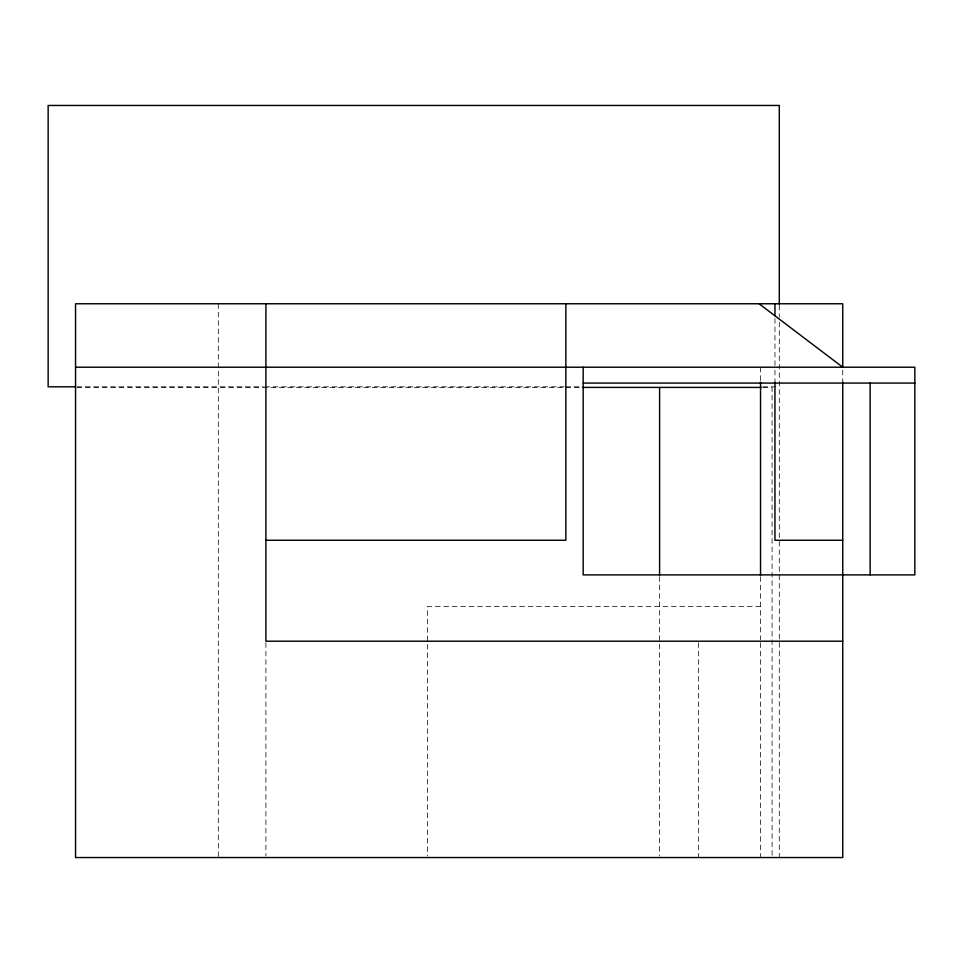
<?xml version="1.0" encoding="UTF-8"?>
<svg xmlns="http://www.w3.org/2000/svg" width="963" height="963" viewBox="0 0 963 963"><rect width="100%" height="100%" fill="white"/><g stroke="black" fill="none" stroke-linecap="round" stroke-linejoin="round"><path stroke-width="0.72" stroke-dasharray="4.82 3.61" d="M76.739 386.813L263.284 386.813M264.789 386.813L564.162 386.813M565.666 386.813L580.713 386.813M762.744 386.813L779.296 386.813M77.052 387.415L581.52 387.415M763.057 387.415L772.085 387.415L772.085 857.539M760.541 606.606L427.416 606.606L427.416 856.035M842.745 370.105L842.745 383.081M779.296 305.259L779.296 317.272M779.296 322.124L779.296 857.539M774.962 318.524L774.962 365.747M774.962 370.201L774.962 382.142M760.541 367.216L760.541 382.191M760.541 576.681L760.541 639.781M760.541 642.718L760.541 857.539M698.536 642.718L698.536 857.539M659.595 576.656L659.595 856.035M265.908 642.718L265.908 856.035M218.312 303.766L218.312 857.539"/><path stroke-width="1.44" d="M75.547 367.216L914.85 367.216L914.85 574.887L583.169 574.887L583.169 367.216M583.169 383.081L914.85 383.081M75.234 386.813L48.15 386.813L48.15 105.461L779.296 105.461L779.296 304.067M582.531 387.415L761.589 387.415M265.908 540.267L565.859 540.267L565.859 303.766M842.745 540.267L774.962 540.267L774.962 382.142M842.745 641.214L265.908 641.214L265.908 303.766M759.073 303.766L842.745 367.216L842.745 303.766L75.547 303.766L75.547 857.539L842.745 857.539L842.745 382.142M870.143 383.081L870.143 574.887M774.962 303.766L774.962 315.828M760.541 382.179L760.541 575.344M659.595 387.415L659.595 575.164"/></g></svg>
